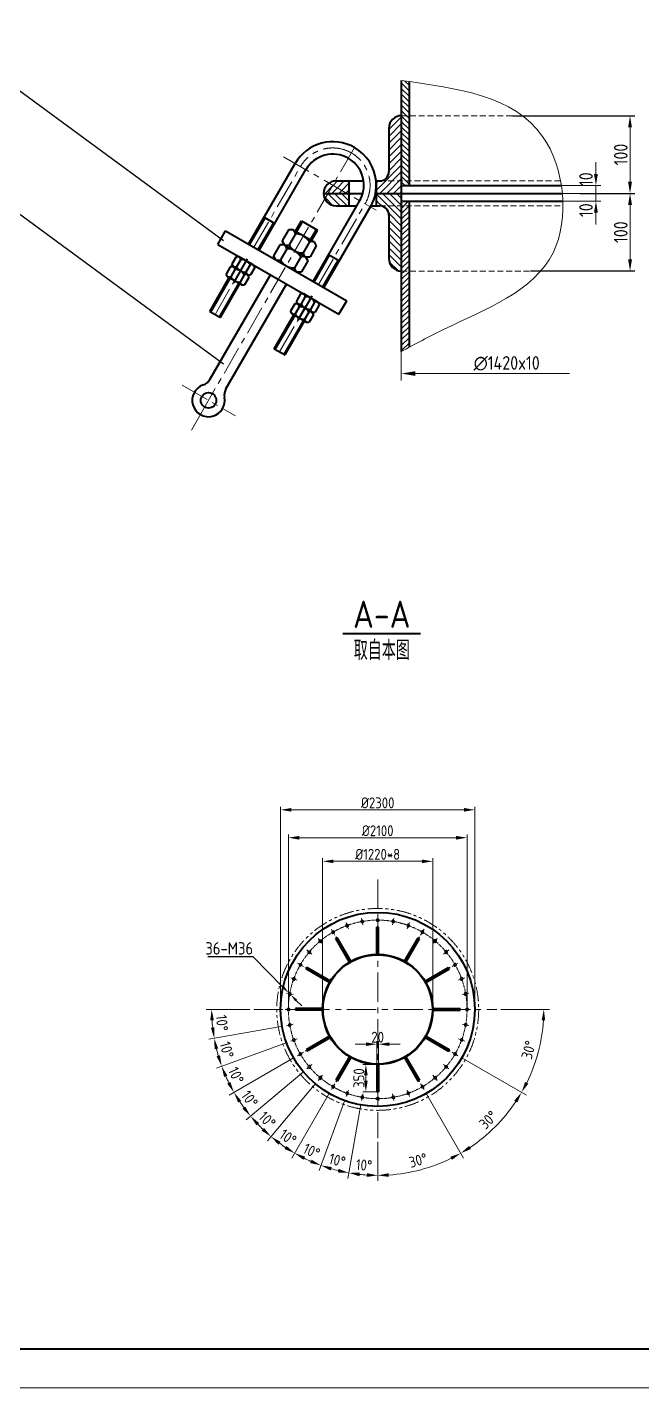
# Model space of a CAD drawing. Header units: millimetres. Extents: x 402311 to 444361, y 25246 to 54946.
# Drawn here: x 413740 to 421652, y 25246 to 42769 of the extents above; entities that cross this region are included whole.
import ezdxf
from ezdxf.enums import TextEntityAlignment as Align

# ---------------------------------------------------------------- set-up
doc = ezdxf.new("R2010")
doc.units = ezdxf.units.MM
doc.header["$LTSCALE"] = 300
for name, pattern in [('CENTER', [2, 1.25, -0.25, 0.25, -0.25]), ('DASHED2', [0.375, 0.25, -0.125]), ('PHANTOM2', [1.25, 0.625, -0.125, 0.125, -0.125, 0.125, -0.125])]:
    doc.linetypes.add(name, pattern=pattern)
for name, color, linetype, lineweight in [('2D', 4, 'PHANTOM2', 20), ('BIAOZHU', 3, 'Continuous', 25), ('SHI', 7, 'Continuous', 40), ('WEN', 3, 'Continuous', 20), ('XI', 2, 'Continuous', 20), ('XU', 6, 'DASHED2', 20), ('ZHONG', 1, 'CENTER', 20)]:
    doc.layers.add(name, color=color, linetype=linetype, lineweight=lineweight)
doc.layers.add('X1', color=4, linetype='Continuous')
doc.styles.add('GB', font='gbenor.shx', dxfattribs={"bigfont": 'gbcbig.shx'})
doc.dimstyles.new('ISO-25', dxfattribs={"dimscale": 40, "dimtxt": 3.5, "dimasz": 3.5, "dimexe": 1.8, "dimexo": 1.25, "dimgap": 1.3, "dimtad": 1, "dimdsep": 46, "dimtxsty": 'GB', "dimcen": 0, "dimclrd": 3, "dimclre": 3, "dimclrt": 256, "dimadec": 0, "dimazin": 0, "dimtfac": 1, "dimtix": 1, "dimtmove": 1, "dimatfit": 3, "dimldrblk": 'DOTSMALL', "dimfxl": 0, "dimlwd": 20, "dimlwe": 20, "dimarcsym": 0})
doc.dimstyles.new('ISO-25$0', dxfattribs={"dimscale": 40, "dimtxt": 3.5, "dimasz": 3.5, "dimexe": 1, "dimexo": 0.2, "dimgap": 0.5, "dimtad": 1, "dimtoh": 1, "dimdec": 1, "dimzin": 9, "dimdsep": 46, "dimtxsty": 'GB', "dimcen": 0, "dimclrd": 3, "dimclre": 3, "dimclrt": 256, "dimadec": 0, "dimazin": 2, "dimtfac": 1, "dimtdec": 1, "dimtix": 1, "dimtmove": 0, "dimatfit": 3, "dimldrblk": 'DOTSMALL', "dimfxl": 0, "dimlwd": 20, "dimlwe": 20, "dimarcsym": 0})
doc.dimstyles.new('ISO-25$3', dxfattribs={"dimscale": 40, "dimtxt": 4, "dimasz": 2.5, "dimexe": 1.25, "dimexo": 0.625, "dimtad": 1, "dimtoh": 1, "dimdsep": 46, "dimtxsty": 'GB', "dimcen": 2.5, "dimadec": 0, "dimazin": 0, "dimtfac": 1, "dimtix": 1, "dimtmove": 1, "dimatfit": 3, "dimfxl": 0, "dimarcsym": 0})
doc.dimstyles.new('SHW', dxfattribs={"dimscale": 50, "dimtxt": 3.5, "dimasz": 3, "dimexe": 1.25, "dimexo": 0.625, "dimtad": 1, "dimdsep": 46, "dimtxsty": 'GB', "dimcen": 2.5, "dimclrd": 256, "dimclrt": 256, "dimadec": 1, "dimazin": 0, "dimtfac": 1, "dimtix": 1, "dimtmove": 2, "dimatfit": 3, "dimfxl": 0, "dimlwd": -1, "dimarcsym": 0})

# ---------------------------------------------------------------- blocks, each defined once
blk = doc.blocks.new('*D14')
at = {"layer": 'BIAOZHU', "color": 3, "linetype": 'ByBlock', "lineweight": 20}
for p, q in [((417542, 30127), (417542, 32066)), ((417682, 32026), (418822, 32026)), ((418962, 30127), (418962, 32066))]:
    blk.add_line(p, q, dxfattribs=at)
at = {"layer": 'BIAOZHU', "color": 3}
for points in [[(417682, 32049), (417682, 32003), (417542, 32026)], [(418822, 32049), (418822, 32003), (418962, 32026)]]:
    blk.add_solid(points, dxfattribs=at)
at = {"layer": 'Defpoints', "color": 0}
for p in [(418962, 32026), (417542, 30119), (418962, 30119)]:
    blk.add_point(p, dxfattribs=at)
at = {"layer": 'BIAOZHU', "insert": (418252, 32116), "char_height": 140, "attachment_point": 5, "style": 'GB'}
blk.add_mtext('%%c1220*8', dxfattribs=at)
blk = doc.blocks.new('_DotSmall')
at = {"color": 0, "linetype": 'ByBlock', "const_width": 0.5}
blk.add_lwpolyline([(-0.0625, 0, 1), (0.0625, 0, 1)], format="xyb", close=True, dxfattribs=at)
blk = doc.blocks.new('*D15')
at = {"layer": 'BIAOZHU', "color": 3, "linetype": 'ByBlock', "lineweight": 20}
for p, q in [((417102, 30127), (417102, 32370)), ((419262, 32330), (417242, 32330)), ((419402, 30127), (419402, 32370))]:
    blk.add_line(p, q, dxfattribs=at)
at = {"layer": 'BIAOZHU', "color": 3}
for points in [[(417242, 32353), (417242, 32306), (417102, 32330)], [(419262, 32353), (419262, 32306), (419402, 32330)]]:
    blk.add_solid(points, dxfattribs=at)
at = {"layer": 'Defpoints', "color": 0}
for p in [(417102, 32330), (417102, 30119), (419402, 30119)]:
    blk.add_point(p, dxfattribs=at)
at = {"layer": 'BIAOZHU', "insert": (418252, 32420), "char_height": 140, "attachment_point": 5, "style": 'GB'}
blk.add_mtext('%%c2100', dxfattribs=at)
blk = doc.blocks.new('*D16')
at = {"layer": 'BIAOZHU', "color": 3, "linetype": 'ByBlock', "lineweight": 20}
for p, q in [((417002, 30127), (417002, 32729)), ((417142, 32689), (419362, 32689)), ((419502, 30127), (419502, 32729))]:
    blk.add_line(p, q, dxfattribs=at)
at = {"layer": 'BIAOZHU', "color": 3}
for points in [[(417142, 32713), (417142, 32666), (417002, 32689)], [(419362, 32713), (419362, 32666), (419502, 32689)]]:
    blk.add_solid(points, dxfattribs=at)
at = {"layer": 'Defpoints', "color": 0}
for p in [(419502, 32689), (417002, 30119), (419502, 30119)]:
    blk.add_point(p, dxfattribs=at)
at = {"layer": 'BIAOZHU', "insert": (418252, 32779), "char_height": 140, "attachment_point": 5, "style": 'GB'}
blk.add_mtext('%%c2300', dxfattribs=at)
blk = doc.blocks.new('*D17')
at = {"layer": 'BIAOZHU', "color": 0, "lineweight": -2}
for p, q in [((416064, 30800), (416643, 30800)), ((416643, 30800), (417037, 30402)), ((417133, 30306), (417107, 30331)), ((417203, 30235), (417274, 30164))]:
    blk.add_line(p, q, dxfattribs=at)
at = {"layer": 'BIAOZHU', "color": 0}
for points in [[(417049, 30414), (417025, 30391), (417107, 30331)], [(417215, 30247), (417191, 30223), (417133, 30306)]]:
    blk.add_solid(points, dxfattribs=at)
at = {"layer": 'Defpoints', "color": 0}
for p in [(417107, 30331), (417133, 30306)]:
    blk.add_point(p, dxfattribs=at)
at = {"layer": 'BIAOZHU', "color": 0, "insert": (416341, 30905), "char_height": 160, "attachment_point": 5, "style": 'GB'}
blk.add_mtext('36-M36', dxfattribs=at)
blk = doc.blocks.new('*D43')
at = {"layer": 'Defpoints', "color": 0}
for p in [(419957, 41629), (420823, 40629), (421501, 40629)]:
    blk.add_point(p, dxfattribs=at)
at = {"layer": 'WEN', "color": 0, "lineweight": -2}
for p, q in [((419988, 41629), (421563, 41629)), ((420855, 40629), (421563, 40629))]:
    blk.add_line(p, q, dxfattribs=at)
at = {"layer": 'WEN'}
blk.add_line((421501, 41479), (421501, 40779), dxfattribs=at)
for points in [[(421476, 41479), (421526, 41479), (421501, 41629)], [(421476, 40779), (421526, 40779), (421501, 40629)]]:
    blk.add_solid(points, dxfattribs=at)
at = {"layer": 'WEN', "insert": (421382, 41129), "char_height": 175, "attachment_point": 5, "rotation": 90, "style": 'GB'}
blk.add_mtext('100', dxfattribs=at)
blk = doc.blocks.new('*D44')
at = {"layer": 'Defpoints', "color": 0}
for p in [(420823, 40629), (420189, 39629), (421501, 39629)]:
    blk.add_point(p, dxfattribs=at)
at = {"layer": 'WEN', "color": 0, "lineweight": -2}
for p, q in [((420855, 40629), (421563, 40629)), ((420220, 39629), (421563, 39629))]:
    blk.add_line(p, q, dxfattribs=at)
at = {"layer": 'WEN'}
blk.add_line((421501, 40479), (421501, 39779), dxfattribs=at)
for points in [[(421476, 40479), (421526, 40479), (421501, 40629)], [(421476, 39779), (421526, 39779), (421501, 39629)]]:
    blk.add_solid(points, dxfattribs=at)
at = {"layer": 'WEN', "insert": (421382, 40129), "char_height": 175, "attachment_point": 5, "rotation": 90, "style": 'GB'}
blk.add_mtext('100', dxfattribs=at)
blk = doc.blocks.new('*D45')
at = {"layer": 'BIAOZHU', "color": 3, "linetype": 'ByBlock', "lineweight": 20}
for p, q in [((416607, 30119), (416042, 30119)), ((417029, 29903), (416076, 29735))]:
    blk.add_line(p, q, dxfattribs=at)
blk.add_arc((418253, 30119), 2138, 183.7524, 186.2476, dxfattribs=at)
at = {"layer": 'BIAOZHU', "color": 3}
for points in [[(416096, 29978), (416142, 29980), (416114, 30119)], [(416150, 29890), (416104, 29883), (416147, 29748)]]:
    blk.add_solid(points, dxfattribs=at)
at = {"layer": 'Defpoints', "color": 0}
for p in [(416118, 29995), (416657, 30119), (419786, 30119), (417078, 29912), (417164, 29927)]:
    blk.add_point(p, dxfattribs=at)
at = {"layer": 'BIAOZHU', "insert": (416248, 29944), "char_height": 140, "attachment_point": 5, "rotation": 275, "style": 'GB'}
blk.add_mtext('10°', dxfattribs=at)
blk = doc.blocks.new('*D46')
at = {"layer": 'BIAOZHU', "color": 3, "linetype": 'ByBlock', "lineweight": 20}
for p, q in [((417029, 29903), (416076, 29735)), ((417085, 29694), (416176, 29363))]:
    blk.add_line(p, q, dxfattribs=at)
blk.add_arc((418253, 30119), 2138, 193.7524, 196.2476, dxfattribs=at)
at = {"layer": 'BIAOZHU', "color": 3}
for points in [[(416153, 29606), (416199, 29615), (416147, 29748)], [(416222, 29528), (416178, 29513), (416243, 29388)]]:
    blk.add_solid(points, dxfattribs=at)
at = {"layer": 'Defpoints', "color": 0}
for p in [(418253, 30119), (417078, 29912), (416172, 29626), (417132, 29711)]:
    blk.add_point(p, dxfattribs=at)
at = {"layer": 'BIAOZHU', "insert": (416309, 29598), "char_height": 140, "attachment_point": 5, "rotation": 285, "style": 'GB'}
blk.add_mtext('10°', dxfattribs=at)
blk = doc.blocks.new('*D47')
at = {"layer": 'BIAOZHU', "color": 3, "linetype": 'ByBlock', "lineweight": 20}
for p, q in [((417085, 29694), (416176, 29363)), ((417176, 29498), (416339, 29014))]:
    blk.add_line(p, q, dxfattribs=at)
blk.add_arc((418253, 30119), 2138, 203.7524, 206.2476, dxfattribs=at)
at = {"layer": 'BIAOZHU', "color": 3}
for points in [[(416274, 29249), (416317, 29266), (416243, 29388)], [(416355, 29184), (416314, 29162), (416401, 29050)]]:
    blk.add_solid(points, dxfattribs=at)
at = {"layer": 'Defpoints', "color": 0}
for p in [(418253, 30119), (417132, 29711), (417220, 29523), (416289, 29272)]:
    blk.add_point(p, dxfattribs=at)
at = {"layer": 'BIAOZHU', "insert": (416429, 29269), "char_height": 140, "attachment_point": 5, "rotation": 295, "style": 'GB'}
blk.add_mtext('10°', dxfattribs=at)
blk = doc.blocks.new('*D48')
at = {"layer": 'BIAOZHU', "color": 3, "linetype": 'ByBlock', "lineweight": 20}
for p, q in [((417176, 29498), (416339, 29014)), ((417301, 29320), (416560, 28698))]:
    blk.add_line(p, q, dxfattribs=at)
blk.add_arc((418253, 30119), 2138, 213.7524, 216.2476, dxfattribs=at)
at = {"layer": 'BIAOZHU', "color": 3}
for points in [[(416455, 28919), (416495, 28943), (416401, 29050)], [(416547, 28869), (416510, 28840), (416615, 28745)]]:
    blk.add_solid(points, dxfattribs=at)
at = {"layer": 'Defpoints', "color": 0}
for p in [(418253, 30119), (417220, 29523), (417339, 29352), (416466, 28944)]:
    blk.add_point(p, dxfattribs=at)
at = {"layer": 'BIAOZHU', "insert": (416604, 28965), "char_height": 140, "attachment_point": 5, "rotation": 305, "style": 'GB'}
blk.add_mtext('10°', dxfattribs=at)
blk = doc.blocks.new('*D49')
at = {"layer": 'BIAOZHU', "color": 3, "linetype": 'ByBlock', "lineweight": 20}
for p, q in [((417301, 29320), (416560, 28698)), ((417454, 29167), (416832, 28426))]:
    blk.add_line(p, q, dxfattribs=at)
blk.add_arc((418253, 30119), 2138, 223.7524, 226.2476, dxfattribs=at)
at = {"layer": 'BIAOZHU', "color": 3}
for points in [[(416691, 28625), (416725, 28656), (416615, 28745)], [(416790, 28592), (416758, 28557), (416878, 28481)]]:
    blk.add_solid(points, dxfattribs=at)
at = {"layer": 'Defpoints', "color": 0}
for p in [(418253, 30119), (417339, 29352), (417486, 29205), (416697, 28652)]:
    blk.add_point(p, dxfattribs=at)
at = {"layer": 'BIAOZHU', "insert": (416830, 28696), "char_height": 140, "attachment_point": 5, "rotation": 315, "style": 'GB'}
blk.add_mtext('10°', dxfattribs=at)
blk = doc.blocks.new('*D50')
at = {"layer": 'BIAOZHU', "color": 3, "linetype": 'ByBlock', "lineweight": 20}
for p, q in [((417454, 29167), (416832, 28426)), ((417631, 29043), (417147, 28205))]:
    blk.add_line(p, q, dxfattribs=at)
blk.add_arc((418253, 30119), 2138, 233.7524, 236.2476, dxfattribs=at)
at = {"layer": 'BIAOZHU', "color": 3}
for points in [[(416974, 28376), (417003, 28413), (416878, 28481)], [(417077, 28361), (417052, 28321), (417183, 28267)]]:
    blk.add_solid(points, dxfattribs=at)
at = {"layer": 'Defpoints', "color": 0}
for p in [(418253, 30119), (417486, 29205), (417656, 29086), (416976, 28404)]:
    blk.add_point(p, dxfattribs=at)
at = {"layer": 'BIAOZHU', "insert": (417098, 28471), "char_height": 140, "attachment_point": 5, "rotation": 325, "style": 'GB'}
blk.add_mtext('10°', dxfattribs=at)
blk = doc.blocks.new('*D51')
at = {"layer": 'BIAOZHU', "color": 3, "linetype": 'ByBlock', "lineweight": 20}
for p, q in [((417631, 29043), (417147, 28205)), ((417828, 28951), (417497, 28042))]:
    blk.add_line(p, q, dxfattribs=at)
blk.add_arc((418253, 30119), 2138, 243.7524, 246.2476, dxfattribs=at)
at = {"layer": 'BIAOZHU', "color": 3}
for points in [[(417296, 28181), (417318, 28222), (417183, 28267)], [(417400, 28184), (417383, 28140), (417521, 28110)]]:
    blk.add_solid(points, dxfattribs=at)
at = {"layer": 'Defpoints', "color": 0}
for p in [(418253, 30119), (417656, 29086), (417845, 28998), (417293, 28208)]:
    blk.add_point(p, dxfattribs=at)
at = {"layer": 'BIAOZHU', "insert": (417402, 28295), "char_height": 140, "attachment_point": 5, "rotation": 335, "style": 'GB'}
blk.add_mtext('10°', dxfattribs=at)
blk = doc.blocks.new('*D52')
at = {"layer": 'BIAOZHU', "color": 3, "linetype": 'ByBlock', "lineweight": 20}
for p, q in [((417828, 28951), (417497, 28042)), ((418037, 28895), (417869, 27942))]:
    blk.add_line(p, q, dxfattribs=at)
blk.add_arc((418253, 30119), 2138, 253.7524, 256.2476, dxfattribs=at)
at = {"layer": 'BIAOZHU', "color": 3}
for points in [[(417647, 28044), (417662, 28088), (417521, 28110)], [(417749, 28065), (417739, 28019), (417881, 28013)]]:
    blk.add_solid(points, dxfattribs=at)
at = {"layer": 'Defpoints', "color": 0}
for p in [(418253, 30119), (417845, 28998), (418045, 28944), (417639, 28071)]:
    blk.add_point(p, dxfattribs=at)
at = {"layer": 'BIAOZHU', "insert": (417732, 28175), "char_height": 140, "attachment_point": 5, "rotation": 345, "style": 'GB'}
blk.add_mtext('10°', dxfattribs=at)
blk = doc.blocks.new('*D53')
at = {"layer": 'BIAOZHU', "color": 3, "linetype": 'ByBlock', "lineweight": 20}
for p, q in [((418037, 28895), (417869, 27942)), ((418252, 28412), (418252, 27909))]:
    blk.add_line(p, q, dxfattribs=at)
blk.add_arc((418253, 30119), 2138, 263.7524, 266.2466, dxfattribs=at)
at = {"layer": 'BIAOZHU', "color": 3}
for points in [[(418017, 27970), (418023, 28017), (417881, 28013)], [(418113, 28009), (418112, 27962), (418252, 27981)]]:
    blk.add_solid(points, dxfattribs=at)
at = {"layer": 'Defpoints', "color": 0}
for p in [(418253, 30119), (418045, 28944), (418252, 28462), (418004, 27995)]:
    blk.add_point(p, dxfattribs=at)
at = {"layer": 'BIAOZHU', "insert": (418077, 28114), "char_height": 140, "attachment_point": 5, "rotation": 354.9995, "style": 'GB'}
blk.add_mtext('10°', dxfattribs=at)
blk = doc.blocks.new('*D54')
at = {"layer": 'BIAOZHU', "color": 3, "linetype": 'ByBlock', "lineweight": 20}
for p, q in [((418874, 29043), (419358, 28205)), ((418252, 28412), (418252, 27909))]:
    blk.add_line(p, q, dxfattribs=at)
blk.add_arc((418253, 30119), 2138, 273.7513, 296.2476, dxfattribs=at)
at = {"layer": 'BIAOZHU', "color": 3}
for points in [[(419187, 28222), (419209, 28181), (419322, 28267)], [(418393, 27962), (418392, 28009), (418252, 27981)]]:
    blk.add_solid(points, dxfattribs=at)
at = {"layer": 'Defpoints', "color": 0}
for p in [(418253, 30119), (418849, 29086), (418252, 28462), (418624, 28013)]:
    blk.add_point(p, dxfattribs=at)
at = {"layer": 'BIAOZHU', "insert": (418773, 28175), "char_height": 140, "attachment_point": 5, "rotation": 14.9995, "style": 'GB'}
blk.add_mtext('30°', dxfattribs=at)
blk = doc.blocks.new('*D55')
at = {"layer": 'BIAOZHU', "color": 3, "linetype": 'ByBlock', "lineweight": 20}
for p, q in [((419329, 29498), (420167, 29014)), ((418874, 29043), (419358, 28205))]:
    blk.add_line(p, q, dxfattribs=at)
blk.add_arc((418253, 30119), 2138, 303.7524, 326.2476, dxfattribs=at)
at = {"layer": 'BIAOZHU', "color": 3}
for points in [[(420010, 28943), (420050, 28919), (420104, 29050)], [(419453, 28321), (419428, 28361), (419322, 28267)]]:
    blk.add_solid(points, dxfattribs=at)
at = {"layer": 'Defpoints', "color": 0}
for p in [(418253, 30119), (419285, 29523), (418849, 29086), (419627, 28481)]:
    blk.add_point(p, dxfattribs=at)
at = {"layer": 'BIAOZHU', "insert": (419675, 28696), "char_height": 140, "attachment_point": 5, "rotation": 45, "style": 'GB'}
blk.add_mtext('30°', dxfattribs=at)
blk = doc.blocks.new('*D56')
at = {"layer": 'BIAOZHU', "color": 3, "linetype": 'ByBlock', "lineweight": 20}
for p, q in [((419836, 30119), (420463, 30119)), ((419329, 29498), (420167, 29014))]:
    blk.add_line(p, q, dxfattribs=at)
blk.add_arc((418253, 30119), 2138, 333.7524, 356.2476, dxfattribs=at)
at = {"layer": 'BIAOZHU', "color": 3}
for points in [[(420363, 29980), (420409, 29978), (420391, 30119)], [(420191, 29162), (420150, 29184), (420104, 29050)]]:
    blk.add_solid(points, dxfattribs=at)
at = {"layer": 'Defpoints', "color": 0}
for p in [(418253, 30119), (419786, 30119), (419285, 29523), (420262, 29388)]:
    blk.add_point(p, dxfattribs=at)
at = {"layer": 'BIAOZHU', "insert": (420196, 29598), "char_height": 140, "attachment_point": 5, "rotation": 75, "style": 'GB'}
blk.add_mtext('30°', dxfattribs=at)
blk = doc.blocks.new('*D57')
at = {"layer": 'BIAOZHU', "color": 3, "linetype": 'ByBlock', "lineweight": 20}
for p, q in [((418102, 29671), (417962, 29671)), ((418242, 29417), (418242, 29711)), ((418242, 29671), (418262, 29671)), ((418262, 29417), (418262, 29711)), ((418402, 29671), (418542, 29671))]:
    blk.add_line(p, q, dxfattribs=at)
at = {"layer": 'BIAOZHU', "color": 3}
for points in [[(418102, 29694), (418102, 29648), (418242, 29671)], [(418402, 29694), (418402, 29648), (418262, 29671)]]:
    blk.add_solid(points, dxfattribs=at)
at = {"layer": 'Defpoints', "color": 0}
for p in [(418262, 29671), (418242, 29409), (418262, 29409)]:
    blk.add_point(p, dxfattribs=at)
at = {"layer": 'BIAOZHU', "insert": (418252, 29761), "char_height": 140, "attachment_point": 5, "style": 'GB'}
blk.add_mtext('20', dxfattribs=at)
blk = doc.blocks.new('*D58')
at = {"layer": 'BIAOZHU', "color": 3, "linetype": 'ByBlock', "lineweight": 20}
for p, q in [((418244, 29409), (418060, 29409)), ((418100, 29269), (418100, 29199)), ((418234, 29059), (418060, 29059))]:
    blk.add_line(p, q, dxfattribs=at)
at = {"layer": 'BIAOZHU', "color": 3}
for points in [[(418077, 29269), (418123, 29269), (418100, 29409)], [(418077, 29199), (418123, 29199), (418100, 29059)]]:
    blk.add_solid(points, dxfattribs=at)
at = {"layer": 'Defpoints', "color": 0}
for p in [(418252, 29409), (418100, 29059), (418242, 29059)]:
    blk.add_point(p, dxfattribs=at)
at = {"layer": 'BIAOZHU', "insert": (418010, 29234), "char_height": 140, "attachment_point": 5, "rotation": 90, "style": 'GB'}
blk.add_mtext('350', dxfattribs=at)

msp = doc.modelspace()

# ---------------------------------------------------------------- linework, layer by layer
at = {"layer": '2D'}
for centre, radius in [((418252.498, 30118.902), 1300), ((417859.194, 31199.576), 17), ((418052.826, 31251.46), 17), ((418252.527, 31268.931), 17), ((418452.227, 31251.46), 17), ((418645.86, 31199.576), 17), ((417513.302, 30999.875), 17), ((417677.512, 31114.857), 17), ((418827.542, 31114.857), 17), ((418991.751, 30999.875), 17), ((417371.553, 30858.127), 17), ((419133.5, 30858.127), 17), ((417256.572, 30693.917), 17), ((419248.481, 30693.917), 17), ((417171.853, 30512.235), 17), ((419333.201, 30512.235), 17), ((417119.969, 30318.602), 17), ((419385.085, 30318.602), 17), ((417102.498, 30118.902), 17), ((419402.556, 30118.902), 17), ((417119.969, 29919.202), 17), ((419385.085, 29919.202), 17), ((417171.853, 29725.569), 17), ((419333.201, 29725.569), 17), ((417256.572, 29543.887), 17), ((419248.481, 29543.887), 17), ((417371.553, 29379.677), 17), ((419133.5, 29379.677), 17), ((417513.302, 29237.929), 17), ((417677.512, 29122.948), 17), ((418827.542, 29122.948), 17), ((418991.751, 29237.929), 17), ((417859.194, 29038.228), 17), ((418052.826, 28986.344), 17), ((418252.527, 28968.873), 17), ((418452.227, 28986.344), 17), ((418645.86, 29038.228), 17)]:
    msp.add_circle(centre, radius, dxfattribs=at)
at = {"layer": 'BIAOZHU'}
for p, q in [((413546.42, 42021.789), (416268.732, 40022.026)), ((413546.42, 40432.036), (416268.732, 38432.274))]:
    msp.add_line(p, q, dxfattribs=at)
at = {"layer": 'SHI'}
for p, q in [((418556.417, 42081.76), (418556.417, 41628.81)), ((418656.417, 42068.234), (418656.417, 40728.81)), ((418556.417, 41628.81), (418556.417, 39628.81)), ((418396.417, 41468.81), (418396.417, 40908.81)), ((416589.146, 39974.628), (417189.289, 41014.106)), ((416727.71, 39894.628), (417327.853, 40934.106)), ((417716.417, 40788.81), (418070.327, 40788.81)), ((417881.417, 40788.81), (417881.417, 40468.81)), ((418231.417, 40788.81), (418231.417, 40468.81)), ((418231.417, 40788.81), (418276.417, 40788.81)), ((418556.417, 40728.81), (420617.453, 40728.81)), ((417556.417, 40628.81), (418060.08, 40628.81)), ((417982.791, 40468.81), (418026.04, 40543.72)), ((418224.179, 40628.81), (418556.417, 40628.81)), ((418556.417, 40628.81), (420629.945, 40628.81)), ((418556.417, 40528.81), (420629.945, 40528.81)), ((418656.417, 40528.81), (418656.417, 38646.031)), ((416789.146, 40321.038), (416927.71, 40241.038)), ((417420.392, 39494.708), (417982.791, 40468.81)), ((417558.956, 39414.708), (418165.639, 40465.513)), ((417716.417, 40468.81), (417982.791, 40468.81)), ((418167.425, 40468.81), (418276.417, 40468.81)), ((418396.417, 40348.81), (418396.417, 39788.81)), ((416194.697, 39971.423), (416294.697, 40144.628)), ((416294.697, 40144.628), (417853.543, 39244.628)), ((417102.12, 40158.817), (417020.62, 40017.655)), ((417162.12, 40158.817), (417102.12, 40158.817)), ((417162.12, 40158.817), (417432.12, 40002.933)), ((417193.197, 40140.875), (417270.197, 40274.243)), ((417270.197, 40274.243), (417478.043, 40154.243)), ((417401.043, 40020.875), (417478.043, 40154.243)), ((416194.697, 39971.423), (417753.543, 39071.423)), ((416990.62, 39965.694), (416909.12, 39824.532)), ((417050.62, 39965.694), (416990.62, 39965.694)), ((417050.62, 39965.694), (417020.62, 40017.655)), ((417050.62, 39965.694), (417320.62, 39809.809)), ((417050.62, 39965.694), (417320.62, 39809.809)), ((417192.12, 40106.856), (417110.62, 39965.694)), ((417372.12, 40002.933), (417290.62, 39861.771)), ((417432.12, 40002.933), (417462.12, 39950.971)), ((416428.428, 39813.384), (416373.928, 39718.987)), ((416468.428, 39813.384), (416428.428, 39813.384)), ((416488.428, 39778.743), (416433.928, 39684.346)), ((416648.428, 39709.461), (416468.428, 39813.384)), ((416573.428, 39787.403), (416468.928, 39606.404)), ((416939.12, 39772.57), (416909.12, 39824.532)), ((417080.62, 39913.732), (416999.12, 39772.57)), ((417260.62, 39809.809), (417179.12, 39668.647)), ((417320.62, 39809.809), (417380.62, 39809.809)), ((417320.62, 39809.809), (417350.62, 39757.848)), ((417462.12, 39950.971), (417380.62, 39809.809)), ((417620.392, 39841.118), (417758.956, 39761.118)), ((416353.928, 39684.346), (416299.428, 39589.95)), ((416393.928, 39684.346), (416353.928, 39684.346)), ((416413.928, 39649.705), (416359.428, 39555.309)), ((416393.928, 39684.346), (416373.928, 39718.987)), ((416573.928, 39580.423), (416393.928, 39684.346)), ((416573.928, 39580.423), (416393.928, 39684.346)), ((416498.928, 39658.366), (416394.428, 39477.366)), ((416608.428, 39709.461), (416553.928, 39615.064)), ((416668.428, 39674.82), (416613.928, 39580.423)), ((416648.428, 39709.461), (416668.428, 39674.82)), ((416939.12, 39772.57), (417209.12, 39616.686)), ((417209.12, 39616.686), (417269.12, 39616.686)), ((417350.62, 39757.848), (417269.12, 39616.686)), ((418556.417, 39628.81), (418556.417, 38591.816)), ((416089.146, 39108.602), (416340.146, 39543.347)), ((416091.131, 38232.041), (416870.197, 39581.423)), ((416227.71, 39028.602), (416478.71, 39463.347)), ((416298.977, 38112.041), (417078.043, 39461.423)), ((416319.428, 39555.309), (416299.428, 39589.95)), ((416499.428, 39451.386), (416319.428, 39555.309)), ((416533.928, 39580.423), (416479.428, 39486.027)), ((416499.428, 39451.386), (416539.428, 39451.386)), ((416593.928, 39545.782), (416539.428, 39451.386)), ((416573.928, 39580.423), (416593.928, 39545.782)), ((416573.928, 39580.423), (416613.928, 39580.423)), ((417259.674, 39333.464), (417205.174, 39239.067)), ((417299.674, 39333.464), (417259.674, 39333.464)), ((417319.674, 39298.823), (417265.174, 39204.426)), ((417479.674, 39229.541), (417299.674, 39333.464)), ((417404.674, 39307.483), (417300.174, 39126.484)), ((416089.146, 39108.602), (416227.71, 39028.602)), ((417185.174, 39204.426), (417130.674, 39110.029)), ((417150.674, 39075.388), (417130.674, 39110.029)), ((417225.174, 39204.426), (417185.174, 39204.426)), ((417245.174, 39169.785), (417190.674, 39075.388)), ((417225.174, 39204.426), (417205.174, 39239.067)), ((417405.174, 39100.503), (417225.174, 39204.426)), ((417405.174, 39100.503), (417225.174, 39204.426)), ((417330.174, 39178.445), (417225.674, 38997.446)), ((417365.174, 39100.503), (417310.674, 39006.106)), ((417439.674, 39229.541), (417385.174, 39135.144)), ((417405.174, 39100.503), (417445.174, 39100.503)), ((417405.174, 39100.503), (417425.174, 39065.862)), ((417499.674, 39194.9), (417445.174, 39100.503)), ((417479.674, 39229.541), (417499.674, 39194.9)), ((417753.543, 39071.423), (417853.543, 39244.628)), ((416920.392, 38628.682), (417171.392, 39063.427)), ((417058.956, 38548.682), (417309.956, 38983.427)), ((417330.674, 38971.465), (417150.674, 39075.388)), ((417330.674, 38971.465), (417370.674, 38971.465)), ((417425.174, 39065.862), (417370.674, 38971.465)), ((416920.392, 38628.682), (417058.956, 38548.682)), ((417804.713, 34961.865), (418804.713, 34961.865)), ((417731.183, 31041.904), (417713.863, 31031.904)), ((417888.863, 30728.795), (417713.863, 31031.904)), ((417906.183, 30738.795), (417731.183, 31041.904)), ((418262.527, 31178.902), (418242.527, 31178.902)), ((418242.527, 30828.902), (418242.527, 31178.902)), ((418262.527, 30828.902), (418262.527, 31178.902)), ((418598.863, 30738.765), (418773.863, 31041.874)), ((418616.183, 30728.765), (418791.183, 31031.874)), ((418791.183, 31031.874), (418773.863, 31041.874)), ((417339.525, 30657.588), (417329.525, 30640.267)), ((417632.634, 30465.267), (417329.525, 30640.267)), ((417642.634, 30482.588), (417339.525, 30657.588)), ((418862.39, 30482.537), (419165.499, 30657.537)), ((418872.39, 30465.216), (419175.499, 30640.216)), ((419175.499, 30640.216), (419165.499, 30657.537)), ((417192.498, 30128.931), (417192.498, 30108.931)), ((417542.498, 30128.931), (417192.498, 30128.931)), ((417542.498, 30108.931), (417192.498, 30108.931)), ((418962.498, 30128.873), (419312.498, 30128.873)), ((418962.498, 30108.873), (419312.498, 30108.873)), ((419312.498, 30108.873), (419312.498, 30128.873)), ((417632.605, 29772.588), (417329.496, 29597.588)), ((417642.605, 29755.267), (417339.496, 29580.267)), ((418862.361, 29755.216), (419165.47, 29580.216)), ((418872.361, 29772.537), (419175.47, 29597.537)), ((417329.496, 29597.588), (417339.496, 29580.267)), ((417888.812, 29509.039), (417713.812, 29205.93)), ((417906.133, 29499.039), (417731.133, 29195.93)), ((418598.812, 29499.009), (418773.812, 29195.9)), ((418616.133, 29509.009), (418791.133, 29205.9)), ((419165.47, 29580.216), (419175.47, 29597.537)), ((418242.468, 29408.902), (418242.468, 29058.902)), ((418262.468, 29408.902), (418262.468, 29058.902)), ((417713.812, 29205.93), (417731.133, 29195.93)), ((418773.812, 29195.9), (418791.133, 29205.9)), ((418242.468, 29058.902), (418262.468, 29058.902))]:
    msp.add_line(p, q, dxfattribs=at)
msp.add_lwpolyline([(403560.502, 25745.579), (443860.502, 25745.579), (443860.502, 54445.579), (403560.502, 54445.579)], close=True, dxfattribs=at)
for centre, radius in [((416074.12, 37962.577), 100), ((418252.498, 30118.902), 1250), ((418252.498, 30118.902), 710), ((418252.498, 30118.902), 704)]:
    msp.add_circle(centre, radius, dxfattribs=at)
for centre, radius, start, end in [((418556.417, 41468.81), 160, 90, 180), ((417674.12, 40733.858), 560, 60, 150.0545891), ((417674.12, 40733.858), 560, 5.6314147, 60), ((417674.12, 40733.858), 400, 60, 150.0545891), ((417674.12, 40733.858), 400, 7.8962653, 60), ((418276.417, 40908.81), 120, 270, 0), ((417716.417, 40628.81), 160, 90, 270), ((417674.12, 40733.858), 400, 330, 7.8962653), ((417674.12, 40733.858), 560, 331.7512783, 5.6314147), ((417674.12, 40733.858), 560, 330, 331.7512783), ((418276.417, 40348.81), 120, 0, 90), ((417096.917, 40086.532), 97.348, 12.0508284, 47.9491716), ((417080.62, 40058.304), 97.348, 252.0508285, 287.9491715), ((416985.417, 39893.408), 97.348, 12.0508284, 47.9491716), ((417283.12, 40056.626), 195, 207.7957725, 272.2042275), ((417199.62, 39912), 195, 27.7957725, 92.2042275), ((417402.12, 39910.323), 97.348, 72.0508285, 107.9491715), ((416425.046, 39765.244), 64.804, 12.0236667, 47.9763333), ((416493.428, 39648.839), 130, 27.7957725, 92.2042275), ((417088.12, 39718.877), 195, 27.7957725, 92.2042275), ((417290.62, 39717.199), 97.348, 72.0508285, 107.9491715), ((417385.823, 39882.095), 97.348, 192.0508284, 227.9491716), ((418556.417, 39788.81), 160, 180, 270), ((416350.546, 39636.206), 64.804, 12.0236667, 47.9763333), ((416413.928, 39745.987), 64.804, 252.0236667, 287.9763333), ((416418.928, 39519.802), 130, 27.7957725, 92.2042275), ((416548.928, 39744.968), 130, 207.7957725, 272.2042275), ((416617.31, 39628.564), 64.804, 192.0236667, 227.9763333), ((416628.428, 39647.821), 64.804, 72.0236667, 107.9763333), ((416969.12, 39865.18), 97.348, 252.0508285, 287.9491715), ((417171.62, 39863.503), 195, 207.7957725, 272.2042275), ((417274.323, 39688.971), 97.348, 192.0508284, 227.9491716), ((416339.428, 39616.949), 64.804, 252.0236667, 287.9763333), ((416474.428, 39615.93), 130, 207.7957725, 272.2042275), ((416542.81, 39499.526), 64.804, 192.0236667, 227.9763333), ((416553.928, 39518.783), 64.804, 72.0236667, 107.9763333), ((417256.292, 39285.323), 64.804, 12.0236667, 47.9763333), ((417324.674, 39168.919), 130, 27.7957725, 92.2042275), ((417181.792, 39156.286), 64.804, 12.0236667, 47.9763333), ((417245.174, 39266.067), 64.804, 252.0236667, 287.9763333), ((417250.174, 39039.881), 130, 27.7957725, 92.2042275), ((417380.174, 39265.048), 130, 207.7957725, 272.2042275), ((417385.174, 39038.863), 64.804, 72.0236667, 107.9763333), ((417448.556, 39148.644), 64.804, 192.0236667, 227.9763333), ((417459.674, 39167.901), 64.804, 72.0236667, 107.9763333), ((417170.674, 39137.029), 64.804, 252.0236667, 287.9763333), ((417305.674, 39136.01), 130, 207.7957725, 272.2042275), ((417374.056, 39019.606), 64.804, 192.0236667, 227.9763333), ((415952.567, 38312.041), 160, 289.179109, 330), ((416074.12, 37962.577), 210, 109.179109, 10.820891), ((416437.541, 38032.041), 160, 150, 190.820891)]:
    msp.add_arc(centre, radius, start, end, dxfattribs=at)
at = {"layer": 'WEN'}
for p, q in [((421061.848, 40878.81), (421061.848, 41028.81)), ((421061.848, 40778.81), (421061.848, 40928.81)), ((420522.591, 40728.81), (421124.348, 40728.81)), ((421061.848, 40728.81), (421061.848, 40628.81)), ((420522.591, 40628.81), (421124.348, 40628.81)), ((420522.591, 40628.81), (421124.348, 40628.81)), ((420565.234, 40528.81), (421124.348, 40528.81)), ((421061.848, 40628.81), (421061.848, 40528.81)), ((421061.848, 40478.81), (421061.848, 40328.81)), ((421061.848, 40378.81), (421061.848, 40228.81)), ((418556.417, 38917.292), (418556.417, 38217.877)), ((418736.417, 38307.877), (420721.132, 38307.877))]:
    msp.add_line(p, q, dxfattribs=at)
at = {"layer": 'WEN', "const_width": 10}
msp.add_lwpolyline([(421056.848, 40628.81, 1), (421066.848, 40628.81, 1)], format="xyb", close=True, dxfattribs=at)
at = {"layer": 'WEN'}
msp.add_spline([(418556.417, 42081.76), (420374.78, 41362.802), (420509.695, 39864.973), (419100.582, 38876.404), (418556.417, 38591.816)], degree=3, dxfattribs=at)
for points in [[(421036.848, 40878.81), (421086.848, 40878.81), (421061.848, 40728.81)], [(421036.848, 40378.81), (421086.848, 40378.81), (421061.848, 40528.81)], [(418736.417, 38337.877), (418736.417, 38277.877), (418556.417, 38307.877)]]:
    msp.add_solid(points, dxfattribs=at)
at = {"layer": 'X1'}
for p, q in [((418656.417, 42021.308), (418602.132, 42075.593)), ((418656.417, 41950.597), (418556.417, 42050.597)), ((418656.417, 41879.886), (418556.417, 41979.886)), ((418656.417, 41809.176), (418556.417, 41909.176)), ((418656.417, 41738.465), (418556.417, 41838.465)), ((418656.417, 41667.754), (418556.417, 41767.754)), ((418396.417, 41451.477), (418556.417, 41611.477)), ((418624.651, 41628.81), (418556.417, 41697.044)), ((418656.417, 41526.333), (418556.417, 41626.333)), ((418656.417, 41455.622), (418556.417, 41555.622)), ((418656.417, 41597.044), (418624.651, 41628.81)), ((418396.417, 41363.089), (418556.417, 41523.089)), ((418396.417, 41274.7), (418556.417, 41434.7)), ((418656.417, 41384.912), (418556.417, 41484.912)), ((418656.417, 41314.201), (418556.417, 41414.201)), ((418396.417, 41186.312), (418556.417, 41346.312)), ((418396.417, 41097.924), (418556.417, 41257.924)), ((418656.417, 41243.49), (418556.417, 41343.49)), ((418656.417, 41172.78), (418556.417, 41272.78)), ((418656.417, 41102.069), (418556.417, 41202.069)), ((418396.417, 41009.535), (418556.417, 41169.535)), ((418396.417, 40921.147), (418556.417, 41081.147)), ((418656.417, 41031.358), (418556.417, 41131.358)), ((418656.417, 40960.648), (418556.417, 41060.648)), ((418231.417, 40667.759), (418556.417, 40992.759)), ((418280.857, 40628.81), (418556.417, 40904.37)), ((418656.417, 40889.937), (418556.417, 40989.937)), ((418656.417, 40819.226), (418556.417, 40919.226)), ((418616.123, 40788.81), (418556.417, 40848.516)), ((417573.75, 40628.81), (417667.729, 40722.789)), ((417662.139, 40628.81), (417733.122, 40699.794)), ((417667.729, 40722.789), (417677.086, 40732.146)), ((417677.086, 40732.146), (417733.75, 40788.81)), ((417733.122, 40699.794), (417822.139, 40788.81)), ((417750.527, 40628.81), (417789.158, 40667.441)), ((417789.158, 40667.441), (417881.417, 40759.7)), ((417845.194, 40635.089), (417881.417, 40671.312)), ((418233.586, 40758.315), (418264.081, 40788.81)), ((418369.246, 40628.81), (418556.417, 40815.982)), ((418457.634, 40628.81), (418556.417, 40727.594)), ((418605.412, 40728.81), (418556.417, 40777.805)), ((418656.417, 40748.516), (418616.123, 40788.81)), ((417579.335, 40569.686), (417561.96, 40587.061)), ((417674.668, 40474.353), (417579.335, 40569.686)), ((417611.688, 40625.722), (417608.6, 40628.81)), ((417768.6, 40468.81), (417611.688, 40625.722)), ((417856.988, 40468.81), (417696.988, 40628.81)), ((417881.417, 40532.769), (417785.376, 40628.81)), ((417838.916, 40628.81), (417845.194, 40635.089)), ((418556.417, 40299.711), (418231.417, 40624.711)), ((418301.602, 40466.138), (418231.417, 40536.323)), ((418556.417, 40388.099), (418315.706, 40628.81)), ((418556.417, 40476.488), (418404.095, 40628.81)), ((418556.417, 40564.876), (418492.483, 40628.81)), ((418546.022, 40628.81), (418556.417, 40639.205)), ((418556.417, 40508.67), (418576.558, 40528.81)), ((418587.268, 40468.81), (418647.268, 40528.81)), ((416606.466, 39964.628), (416806.466, 40311.038)), ((418556.417, 40211.323), (418393.745, 40373.995)), ((418556.417, 40437.959), (418587.268, 40468.81)), ((418556.417, 40367.249), (418656.417, 40467.249)), ((418556.417, 40296.538), (418656.417, 40396.538)), ((418556.417, 40225.827), (418656.417, 40325.827)), ((416710.389, 39904.628), (416910.389, 40251.038)), ((417210.518, 40130.875), (417287.518, 40264.243)), ((417383.723, 40030.875), (417460.723, 40164.243)), ((418556.417, 40122.934), (418396.417, 40282.934)), ((418556.417, 40034.546), (418396.417, 40194.546)), ((418556.417, 40155.117), (418656.417, 40255.117)), ((418556.417, 40084.406), (418656.417, 40184.406)), ((418556.417, 39946.158), (418396.417, 40106.158)), ((418556.417, 39857.769), (418396.417, 40017.769)), ((418556.417, 40013.695), (418656.417, 40113.695)), ((418556.417, 39942.984), (418656.417, 40042.984)), ((418556.417, 39872.274), (418656.417, 39972.274)), ((417437.713, 39484.708), (417637.713, 39831.118)), ((418556.417, 39769.381), (418396.417, 39929.381)), ((418556.417, 39680.992), (418396.417, 39840.992)), ((418556.417, 39801.563), (418656.417, 39901.563)), ((418556.417, 39730.852), (418656.417, 39830.852)), ((417541.636, 39424.708), (417741.636, 39771.118)), ((418514.668, 39634.353), (418401.96, 39747.061)), ((418556.417, 39660.142), (418656.417, 39760.142)), ((418556.417, 39589.431), (418595.797, 39628.81)), ((418556.417, 39518.72), (418656.417, 39618.72)), ((418595.797, 39628.81), (418656.417, 39689.431)), ((416106.466, 39098.602), (416357.466, 39533.347)), ((416210.389, 39038.602), (416461.389, 39473.347)), ((418556.417, 39448.01), (418656.417, 39548.01)), ((418556.417, 39377.299), (418656.417, 39477.299)), ((418556.417, 39306.588), (418656.417, 39406.588)), ((418556.417, 39235.878), (418656.417, 39335.878)), ((418556.417, 39165.167), (418656.417, 39265.167)), ((418556.417, 39094.456), (418656.417, 39194.456)), ((418556.417, 39023.746), (418656.417, 39123.746)), ((416937.713, 38618.682), (417188.713, 39053.427)), ((417041.636, 38558.682), (417292.636, 38993.427)), ((418556.417, 38953.035), (418656.417, 39053.035)), ((418556.417, 38882.324), (418656.417, 38982.324)), ((418556.417, 38811.614), (418656.417, 38911.614)), ((418556.417, 38740.903), (418656.417, 38840.903)), ((418556.417, 38670.192), (418656.417, 38770.192)), ((418556.417, 38599.482), (418656.417, 38699.482))]:
    msp.add_line(p, q, dxfattribs=at)
for centre, start, end in [((417859.194, 31199.576), 110, 20), ((418052.826, 31251.46), 100, 10), ((418252.527, 31268.931), 90, 0), ((418452.227, 31251.46), 80, 350), ((418645.86, 31199.576), 70, 340), ((417677.512, 31114.857), 120, 30), ((418827.542, 31114.857), 60, 330), ((418991.751, 30999.875), 50, 320), ((417371.553, 30858.127), 140, 50), ((417513.302, 30999.875), 130, 40), ((419133.5, 30858.127), 40, 310), ((417256.572, 30693.917), 150, 60), ((419248.481, 30693.917), 30, 300), ((417171.853, 30512.235), 160, 70), ((419333.201, 30512.235), 20, 290), ((417119.969, 30318.602), 170, 80), ((419385.085, 30318.602), 10, 280), ((417102.498, 30118.902), 180, 90), ((419402.556, 30118.902), 0, 270), ((417119.969, 29919.202), 190, 100), ((419385.085, 29919.202), 350, 260), ((417171.853, 29725.569), 200, 110), ((419333.201, 29725.569), 340, 250), ((417256.572, 29543.887), 210, 120), ((419248.481, 29543.887), 330, 240), ((417371.553, 29379.677), 220, 130), ((419133.5, 29379.677), 320, 230), ((417513.302, 29237.929), 230, 140), ((417677.512, 29122.948), 240, 150), ((418827.542, 29122.948), 300, 210), ((418991.751, 29237.929), 310, 220), ((417859.194, 29038.228), 250, 160), ((418052.826, 28986.344), 260, 170), ((418252.527, 28968.873), 270, 180), ((418452.227, 28986.344), 280, 190), ((418645.86, 29038.228), 290, 200)]:
    msp.add_arc(centre, 18, start, end, dxfattribs=at)
at = {"layer": 'XI'}
msp.add_lwpolyline([(402310.502, 25245.579), (444360.502, 25245.579), (444360.502, 54945.579), (402310.502, 54945.579)], close=True, dxfattribs=at)
at = {"layer": 'XU'}
for p, q in [((418556.417, 41628.81), (420114.73, 41628.81)), ((418276.417, 40788.81), (420607.124, 40788.81)), ((418276.417, 40468.81), (420637.812, 40468.81)), ((418556.417, 39628.81), (420350.678, 39628.81))]:
    msp.add_line(p, q, dxfattribs=at)
at = {"layer": 'ZHONG'}
for p, q in [((415974.12, 37789.372), (417954.12, 41218.833)), ((417041.307, 41099.213), (418231.417, 40412.103)), ((416658.428, 39934.628), (417258.571, 40974.106)), ((417489.674, 39454.708), (418089.674, 40493.938)), ((416158.428, 39068.602), (416558.428, 39761.423)), ((416989.674, 38588.682), (417389.674, 39281.503)), ((415733.113, 38159.457), (416421.093, 37762.252)), ((415974.12, 37789.372), (415853.715, 37580.825)), ((418252.498, 31793.328), (418252.498, 28462.102)), ((418252.498, 31197.687), (418252.498, 30803.733)), ((417713.105, 31053.157), (417910.082, 30711.983)), ((418791.89, 31053.157), (418594.913, 30711.983)), ((417318.242, 30658.295), (417659.416, 30461.318)), ((419186.753, 30658.295), (418845.579, 30461.318)), ((416656.982, 30118.902), (419786.346, 30118.902)), ((417173.713, 30118.902), (417567.666, 30118.902)), ((419331.283, 30118.902), (418937.329, 30118.902)), ((417318.242, 29579.51), (417659.416, 29776.486)), ((419186.753, 29579.51), (418845.579, 29776.486)), ((417713.105, 29184.647), (417910.082, 29525.821)), ((418791.89, 29184.647), (418594.913, 29525.821)), ((418252.498, 29040.117), (418252.498, 29434.071))]:
    msp.add_line(p, q, dxfattribs=at)
at = {"layer": 'ZHONG', "ltscale": 0.1}
for p, q in [((417844.618, 31239.623), (417874.491, 31157.548)), ((418045.426, 31293.429), (418060.593, 31207.414)), ((418252.527, 31311.548), (418252.527, 31174.206)), ((418459.628, 31293.429), (418444.461, 31207.414)), ((418660.436, 31239.623), (418630.563, 31157.548)), ((417485.909, 31032.522), (417542.051, 30965.614)), ((417656.204, 31151.764), (417699.875, 31076.124)), ((418848.85, 31151.764), (418805.179, 31076.124)), ((419019.145, 31032.522), (418963.003, 30965.614)), ((417338.907, 30885.52), (417405.815, 30829.378)), ((419166.147, 30885.52), (419099.239, 30829.378)), ((417219.665, 30715.225), (417295.305, 30671.554)), ((419285.389, 30715.225), (419209.749, 30671.554)), ((417131.806, 30526.811), (417213.881, 30496.938)), ((419373.248, 30526.811), (419291.173, 30496.938)), ((417078, 30326.003), (417164.015, 30310.836)), ((419427.054, 30326.003), (419341.039, 30310.836)), ((417059.881, 30118.902), (417147.223, 30118.902)), ((419445.173, 30118.902), (419357.831, 30118.902)), ((417078, 29911.801), (417164.015, 29926.968)), ((419427.054, 29911.801), (419341.039, 29926.968)), ((417131.806, 29710.993), (417213.881, 29740.866)), ((419373.248, 29710.993), (419291.173, 29740.866)), ((417219.665, 29522.579), (417295.305, 29566.25)), ((419285.389, 29522.579), (419209.749, 29566.25)), ((417338.907, 29352.284), (417405.815, 29408.426)), ((417485.909, 29205.282), (417542.051, 29272.19)), ((419019.145, 29205.282), (418963.003, 29272.19)), ((419166.147, 29352.284), (419099.239, 29408.426)), ((417656.204, 29086.04), (417699.875, 29161.68)), ((418848.85, 29086.04), (418805.179, 29161.68)), ((417844.618, 28998.181), (417874.491, 29080.256)), ((418045.426, 28944.375), (418060.593, 29030.39)), ((418252.527, 28926.256), (418252.527, 29013.598)), ((418459.628, 28944.375), (418444.461, 29030.39)), ((418660.436, 28998.181), (418630.563, 29080.256))]:
    msp.add_line(p, q, dxfattribs=at)
msp.add_circle((418252.498, 30118.902), 1150, dxfattribs=at)
at = {"layer": 'ZHONG'}
for start, end in [(60, 150.0545891), (330, 60)]:
    msp.add_arc((417674.12, 40733.858), 480, start, end, dxfattribs=at)

# ---------------------------------------------------------------- texts
at = {"layer": 'BIAOZHU', "style": 'GB'}
msp.add_text('∅1420x10', height=175, dxfattribs=at).set_placement((419488.245, 38357.877))
at = {"layer": 'WEN', "style": 'GB'}
for s, height, p in [('A-A', 350, (418304.713, 35207.698)), ('取自本图', 250, (418304.713, 34757.698))]:
    msp.add_text(s, height=height, dxfattribs=at).set_placement(p, align=Align.MIDDLE)
at = {"layer": 'WEN', "char_height": 175, "attachment_point": 5, "rotation": 90, "style": 'GB'}
for insert in [(420934.345, 40811.498), (420934.345, 40412.384)]:
    msp.add_mtext('10', dxfattribs=dict(at, insert=insert))

# ---------------------------------------------------------------- dimensions: what is measured, and where the dimension line sits
at = {"layer": 'BIAOZHU'}
for base, p1, p2, text, picture, middle in [((419502.498, 32689.234), (417002.498, 30118.902), (419502.498, 30118.902), '%%c2300', '*D16', (418252.498, 32779.234)), ((417102.498, 32329.547), (419402.498, 30118.902), (417102.498, 30118.902), '%%c2100', '*D15', (418252.498, 32419.547)), ((418962.498, 32026.112), (417542.498, 30118.902), (418962.498, 30118.902), '%%c1220*8', '*D14', (418252.498, 32116.112))]:
    dim = msp.add_linear_dim(base=base, p1=p1, p2=p2, text=text, dimstyle='ISO-25$0', dxfattribs=at)
    dim.commit()
    dim.dimension.update_dxf_attribs({"geometry": picture, "text_midpoint": middle})
dim = msp.add_diameter_dim_2p(p1=(417132.65, 30305.829), p2=(417107.288, 30331.379), text='36-M36', dimstyle='ISO-25$3', dxfattribs=at)
dim.commit()
dim.dimension.update_dxf_attribs({"geometry": '*D17', "text_midpoint": (416642.522, 30799.597), "dimtype": 163})
dim = msp.add_angular_dim_2l(base=(416118.065, 29994.584), line1=((417078, 29911.801), (417164.015, 29926.968)), line2=((416656.982, 30118.902), (419786.346, 30118.902)), dimstyle='ISO-25', dxfattribs=at)
dim.commit()
dim.dimension.update_dxf_attribs({"geometry": '*D45', "text_midpoint": (416247.965, 29943.526)})
for base, p1, p2, picture, middle in [((416172.08, 29625.827), (417078, 29911.801), (417131.806, 29710.993), '*D46', (416308.872, 29598.101)), ((416289.308, 29272.052), (417131.806, 29710.993), (417219.665, 29522.579), '*D47', (416428.837, 29268.501)), ((416466.187, 28944.008), (417219.665, 29522.579), (417338.907, 29352.284), '*D48', (416604.213, 28964.74)), ((416697.344, 28651.663), (417338.907, 29352.284), (417485.909, 29205.282), '*D49', (416829.673, 28696.048)), ((416975.754, 28403.899), (417485.909, 29205.282), (417656.204, 29086.04), '*D50', (417098.365, 28470.588)), ((417292.959, 28208.244), (417656.204, 29086.04), (417844.618, 28998.181), '*D51', (417402.126, 28295.212)), ((417639.319, 28070.644), (417844.618, 28998.181), (418045.426, 28944.375), '*D52', (417731.726, 28175.247)), ((418004.299, 27995.281), (418045.426, 28944.375), (418252.498, 28462.102), '*D53', (418077.133, 28114.341)), ((418623.776, 28013.3), (418848.85, 29086.04), (418252.498, 28462.102), '*D54', (418773.31, 28175.243)), ((419626.858, 28481.038), (419285.389, 29522.579), (418848.85, 29086.04), '*D55', (419675.381, 28696.048)), ((420261.665, 29387.636), (419786.346, 30118.902), (419285.389, 29522.579), '*D56', (420196.181, 29598.101))]:
    dim = msp.add_angular_dim_3p(base=base, center=(418252.527, 30118.902), p1=p1, p2=p2, dimstyle='ISO-25', dxfattribs=at)
    dim.commit()
    dim.dimension.update_dxf_attribs({"geometry": picture, "text_midpoint": middle})
dim = msp.add_linear_dim(base=(418262.468, 29670.851), p1=(418242.468, 29408.902), p2=(418262.468, 29408.902), dimstyle='ISO-25$0', dxfattribs=at)
dim.commit()
dim.dimension.update_dxf_attribs({"geometry": '*D57', "text_midpoint": (418252.468, 29760.851)})
dim = msp.add_linear_dim(base=(418100.098, 29058.902), p1=(418252.498, 29408.902), p2=(418242.468, 29058.902), angle=90, dimstyle='ISO-25$0', dxfattribs=at)
dim.commit()
dim.dimension.update_dxf_attribs({"geometry": '*D58', "text_midpoint": (418010.098, 29233.902)})
at = {"layer": 'WEN'}
for base, p1, p2, picture, middle in [((421500.908, 40628.81), (419957.126, 41628.81), (420823.469, 40628.81), '*D43', (421382.158, 41128.81)), ((421500.908, 39628.81), (420823.469, 40628.81), (420188.532, 39628.81), '*D44', (421382.158, 40128.81))]:
    dim = msp.add_linear_dim(base=base, p1=p1, p2=p2, angle=90, dimstyle='SHW', override={"dimlfac": 0.1}, dxfattribs=at)
    dim.commit()
    dim.dimension.update_dxf_attribs({"geometry": picture, "text_midpoint": middle})

doc.saveas('drawing.dxf')
